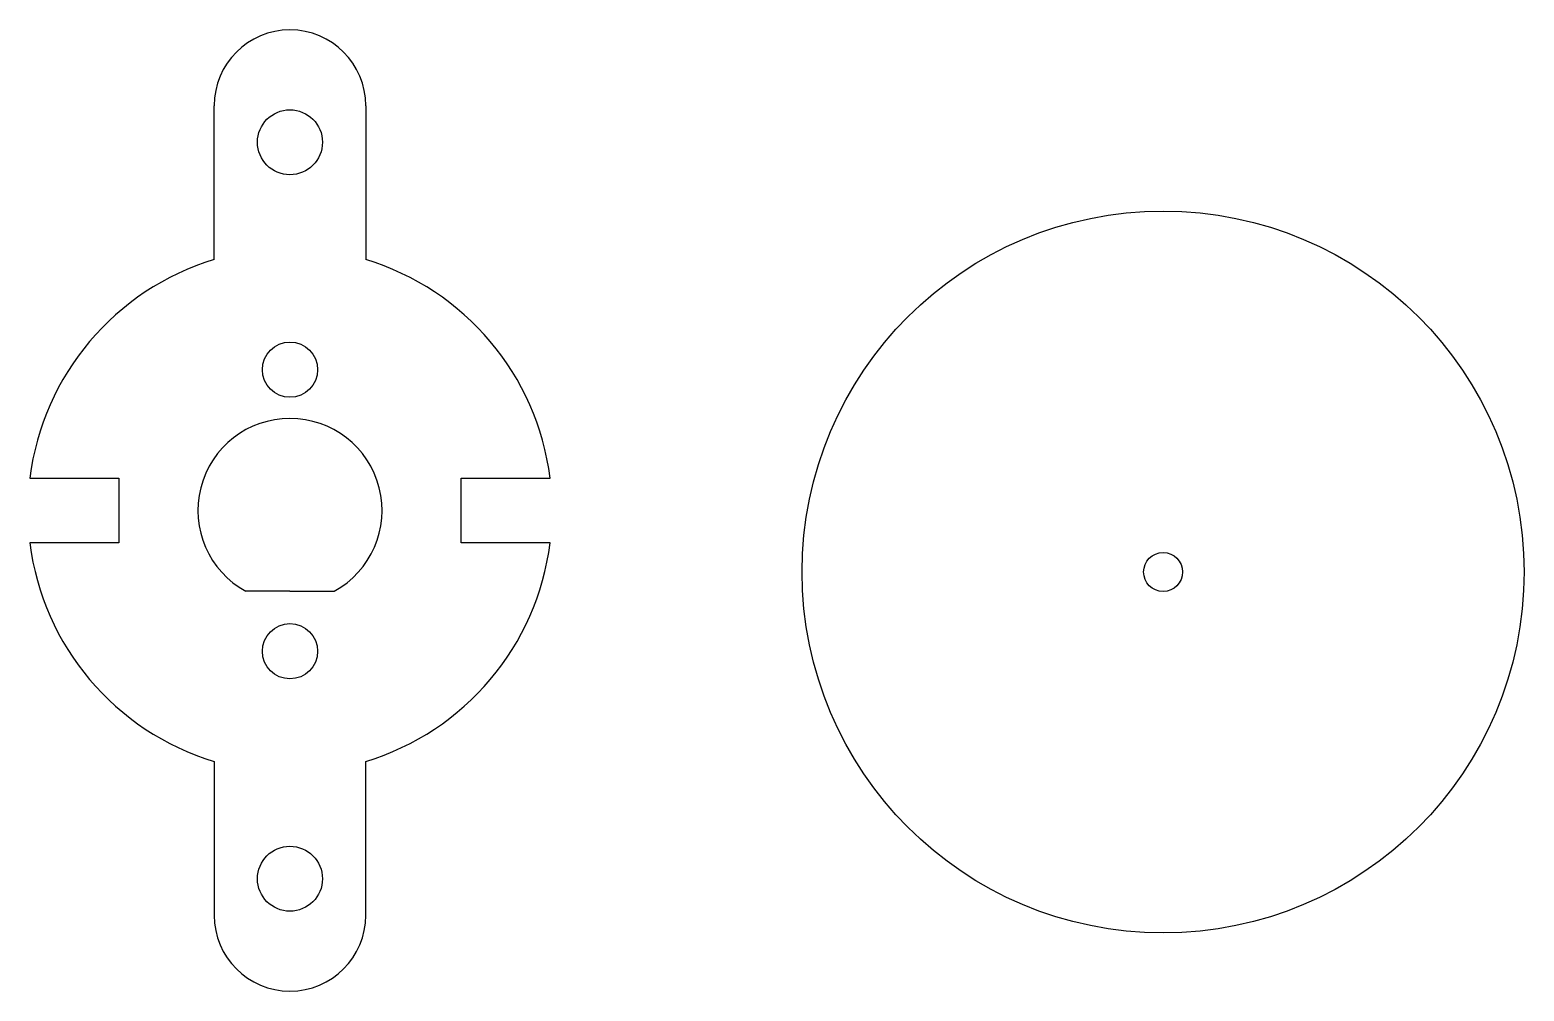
# Model space of a CAD drawing. Header units: millimetres. Extents: x 29.8 to 98.8, y 4.5 to 48.8.
import ezdxf

# ---------------------------------------------------------------- set-up
doc = ezdxf.new("R2010")
doc.units = ezdxf.units.MM
doc.layers.get('0').update_dxf_attribs({"color": 1})

msp = doc.modelspace()

# ---------------------------------------------------------------- linework, layer by layer
for p, q in [((38.289, 38.238), (38.289, 45.345)), ((45.289, 45.345), (45.289, 38.238)), ((29.783, 28.156), (33.889, 28.156)), ((33.889, 28.156), (33.889, 25.156)), ((49.689, 25.156), (49.689, 28.156)), ((49.689, 28.156), (53.796, 28.156)), ((33.889, 25.156), (29.783, 25.156)), ((53.796, 25.156), (49.689, 25.156)), ((41.789, 22.926), (39.752, 22.926)), ((41.789, 22.926), (43.826, 22.926)), ((38.289, 15.073), (38.289, 7.966)), ((45.289, 7.966), (45.289, 15.073))]:
    msp.add_line(p, q)
for centre, radius in [((41.789, 43.656), 1.5), ((82.096, 23.817), 16.665), ((41.789, 33.156), 1.275), ((82.096, 23.817), 0.9), ((41.789, 20.156), 1.275), ((41.789, 9.656), 1.5)]:
    msp.add_circle(centre, radius)
for centre, radius, start, end in [((41.789, 45.345), 3.5, 0, 180), ((41.789, 26.656), 12.1, 106.81343, 172.8789), ((41.789, 26.656), 12.1, 7.1211, 73.18657), ((41.789, 26.656), 4.25, 298.64018, 241.35982), ((41.789, 26.656), 12.1, 187.1211, 253.18657), ((41.789, 26.656), 12.1, 286.81343, 352.8789), ((41.789, 7.966), 3.5, 180, 270), ((41.789, 7.966), 3.5, 270, 0)]:
    msp.add_arc(centre, radius, start, end)

doc.saveas('drawing.dxf')
